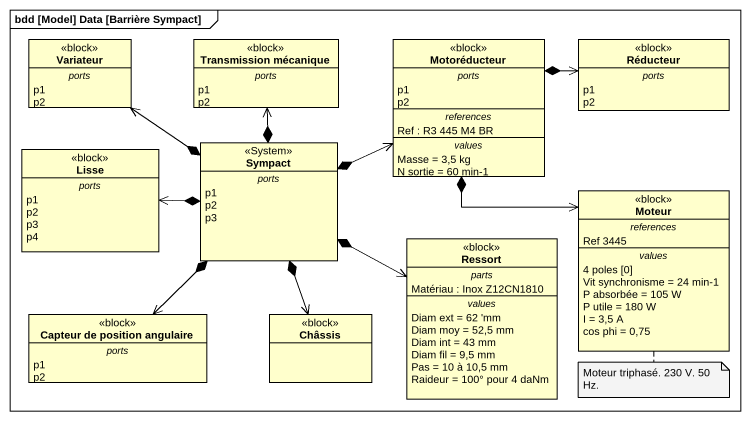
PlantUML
@startuml
mainframe bdd [Model] Data [Barrière Sympact]
hide circle
hide empty members
class Variateur <<block>> {
  -- ports --
  p1
  p2
}
class "Transmission mécanique" as Transmission_mécanique <<block>> {
  -- ports --
  p1
  p2
}
class Motoréducteur <<block>> {
  -- ports --
  p1
  p2
  -- references --
  Ref : R3 445 M4 BR
  -- values --
  Masse = 3,5 kg
  N sortie = 60 min-1
}
class Réducteur <<block>> {
  -- ports --
  p1
  p2
}
class Lisse <<block>> {
  -- ports --
  p1
  p2
  p3
  p4
}
class Sympact <<System>> {
  -- ports --
  p1
  p2
  p3
}
class Moteur <<block>> {
  -- references --
  Ref 3445
  -- values --
  4 poles [0]
  Vit synchronisme = 24 min-1
  P absorbée = 105 W
  P utile = 180 W
  I = 3,5 A
  cos phi = 0,75
}
class Ressort <<block>> {
  -- parts --
  Matériau : Inox Z12CN1810
  -- values --
  Diam ext = 62 'mm
  Diam moy = 52,5 mm
  Diam int = 43 mm
  Diam fil = 9,5 mm
  Pas = 10 à 10,5 mm
  Raideur = 100° pour 4 daNm
}
class "Capteur de position angulaire" as Capteur_de_position <<block>> {
  -- ports --
  p1
  p2
}
class Châssis <<block>>
Motoréducteur *-right-> Réducteur
Motoréducteur *--> Moteur
Sympact *-up-> Variateur
Sympact *-up-> Transmission_mécanique
Sympact *-right-> Motoréducteur
Sympact *-left-> Lisse
Sympact *-right-> Ressort
Sympact *--> Capteur_de_position
Sympact *--> Châssis
note bottom of Moteur : Moteur triphasé. 230 V. 50 Hz.
@enduml
